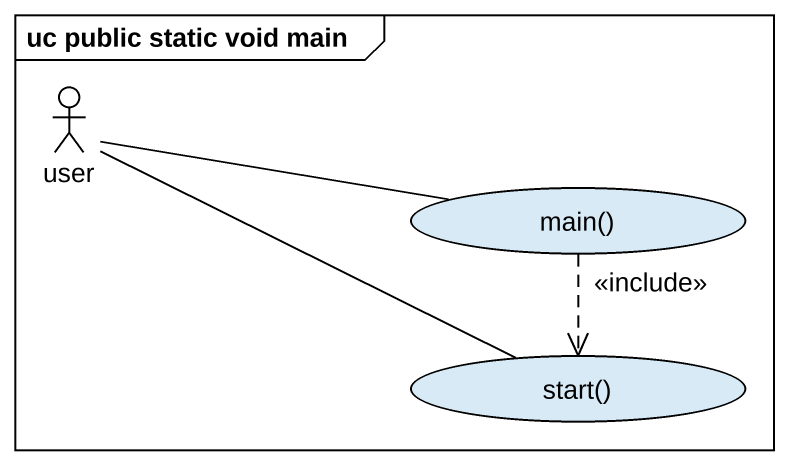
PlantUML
@startuml
mainframe uc public static void main
actor user
usecase "main()" as main
usecase "start()" as start_
user -right- main
user -right- start_
main ..> start_ : <<include>>
@enduml
